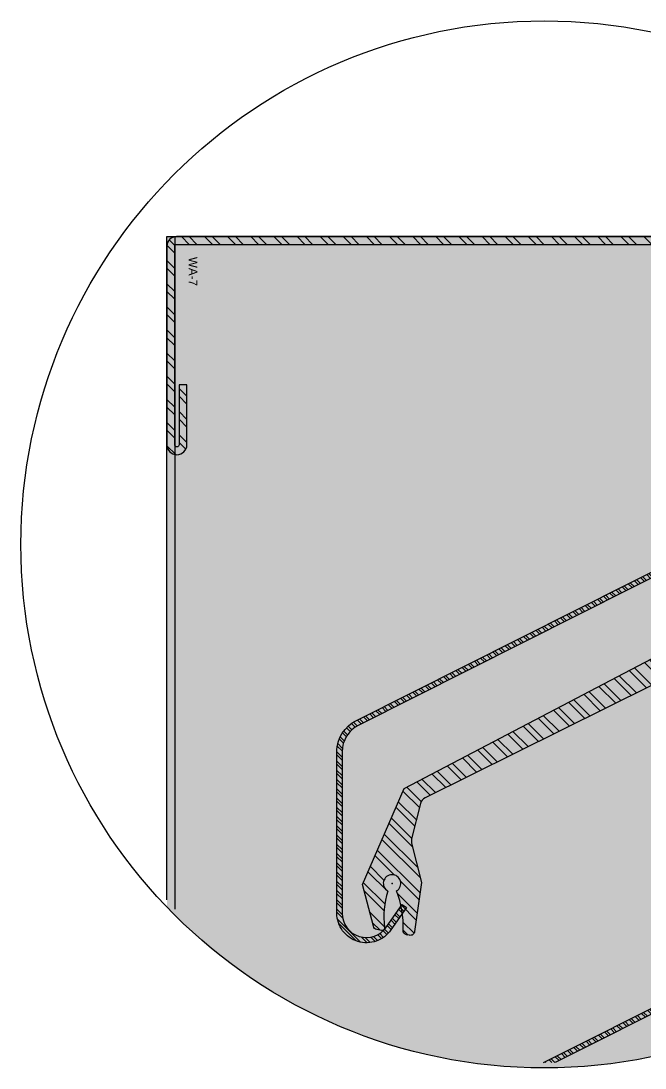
# Model space of a CAD drawing. Header units: millimetres. Extents: x -244126 to 368105, y -173968 to 259060.
# Drawn here: x 43764.5 to 43836.1, y 48435.2 to 48555.2 of the extents above; entities that cross this region are included whole.
import ezdxf
from ezdxf.xclip import XClip

# ---------------------------------------------------------------- set-up
doc = ezdxf.new("R2010")
doc.units = ezdxf.units.MM
doc.header["$MEASUREMENT"] = 0
doc.header["$XCLIPFRAME"] = 0
doc.linetypes.add('HIDDEN', pattern=[9.524999999999999, 6.35, -3.175])
for name, color, linetype in [('000 - H A T C H', 8, 'Continuous'), ('000 - SYMBOL CON', 1, 'Continuous'), ('001 - ASCESSORIES', 1, 'Continuous'), ('A03_SUN LOUVER', 7, 'Continuous')]:
    doc.layers.add(name, color=color, linetype=linetype)
doc.styles.add('Cetury Gothic', font='GOTHIC.TTF')

# ---------------------------------------------------------------- blocks, each defined once
blk = doc.blocks.new('*U2923')
at = {"layer": '001 - ASCESSORIES', "color": 0}
for points in [[(55, 0), (-19.99999999999999, 0), (-19.99999999999991, 2300.000000000007), (55.00000000000007, 2300.000000000007)], [(-19.99999999999991, 2300.000000000007), (-19.09999999999992, 2300.000000000007), (-19.09999999999999, 0), (-19.99999999999999, 0)], [(54.10000000000001, 0), (55, 0), (55.00000000000007, 2300.000000000007), (54.10000000000008, 2300.000000000007)]]:
    blk.add_lwpolyline(points, close=True, dxfattribs=at)
blk = doc.blocks.new('000 - ASSCESSORIES_FAMELINE_AL.WALL_ANGLE_WA-25x100x0.9mm._CUT_VIEW')
at = {"layer": '000 - H A T C H'}
h = blk.add_hatch(dxfattribs=at)
h.set_pattern_fill('ANSI32', color=8, scale=5)
h.set_pattern_definition([(45, (9126.765496107295, -47348.39203373419), (-1.325825214724777, 1.325825214724777), []), (45, (9127.649379582295, -47348.39203373419), (-1.325825214724777, 1.325825214724777), [])])
edge = h.paths.add_edge_path()
edge.add_arc((-18.89999999999236, -1.100000000007642), 0.2000000000061846, 89.99999999947892, 179.9999999994784, ccw=False)
edge.add_line((-18.89999999999054, -0.9000000000014552), (0, -0.9000000000014552))
edge.add_line((0, -0.9000000000014552), (0, 0))
edge.add_line((0, 0), (-18.89999999999054, 0))
edge.add_arc((-18.89999999999236, -1.10000000000764), 1.10000000000764, 89.99999999990526, 179.9999999999053)
edge.add_line((-20, -1.100000000005821), (-20, -73.89999999999418))
edge.add_arc((-18.89999999999236, -73.89999999999236), 1.10000000000764, 180.0000000000948, 270.0000000000948)
edge.add_line((-18.89999999999054, -75), (3.849999999983993, -75))
edge.add_arc((3.849999999983995, -73.84999999999854), 1.150000000001455, 270, 450)
edge.add_line((3.849999999983995, -72.69999999999709), (-3.000000000003636, -72.69999999999709))
edge.add_line((-3.000000000003636, -72.69999999999709), (-3.000000000003636, -73.59999999999854))
edge.add_line((-3.000000000003636, -73.59999999999854), (2.899999999994181, -73.59999999999854))
edge.add_line((2.899999999994181, -73.59999999999854), (3.849999999980357, -73.59999999999127))
edge.add_arc((3.849999999980357, -73.8499999999949), 0.250000000003638, -90, 90, ccw=False)
edge.add_line((3.849999999980357, -74.09999999999854), (-18.89999999999054, -74.09999999999854))
edge.add_arc((-18.89999999999236, -73.89999999999236), 0.2000000000061846, 180.0000000005211, 270.0000000005211, ccw=False)
edge.add_line((-19.09999999999854, -73.89999999999418), (-19.09999999999854, -6.594370931306912))
edge.add_line((-19.09999999999854, -6.594370931306912), (-19.09999999999854, -1.100000000005821))
at = {"layer": '001 - ASCESSORIES', "color": 0}
blk.add_lwpolyline([(-19.09999999999854, -1.100000000005821, -0.41421356237309), (-18.89999999999054, -0.9000000000014552), (0, -0.9000000000014552), (0, 0), (-18.89999999999054, 0, 0.4142135623730951), (-20, -1.100000000005821), (-20, -73.89999999999418, 0.4142135623730951), (-18.89999999999054, -75), (3.849999999983995, -75, 1), (3.849999999983995, -72.69999999999709), (-3.000000000003636, -72.69999999999709), (-3.000000000003636, -73.59999999999854), (2.899999999994181, -73.59999999999854), (3.849999999980357, -73.59999999999127, -1), (3.849999999980357, -74.09999999999854), (-18.89999999999054, -74.09999999999854, -0.4142135623730951), (-19.09999999999854, -73.89999999999418), (-19.09999999999854, -6.594370931306912)], format="xyb", close=True, dxfattribs=at)
at = {"layer": 'Defpoints', "color": 2, "insert": (-16.00098171533682, -71.49342228018213, -7.182704372127091), "char_height": 1, "width": 59.68444922580751, "attachment_point": 2, "style": 'Cetury Gothic'}
blk.add_mtext('{\\C150;WA-7}', dxfattribs=at)
blk = doc.blocks.new('000 - FAMELINE_AL.SUN_LV_70Z_CUT_VIEW')
at = {"layer": '000 - H A T C H'}
h = blk.add_hatch(dxfattribs=at)
h.set_pattern_fill('ANSI32', color=8, scale=2)
h.set_pattern_definition([(45, (0, 0), (-0.5303300858899107, 0.5303300858899107), []), (45, (0.35355339, 0), (-0.5303300858899107, 0.5303300858899107), [])])
edge = h.paths.add_edge_path()
edge.add_arc((-41.71909435685664, 63.80189602588693), 3.399999999999986, 359.7688178317894, 500.7773137959305)
edge.add_line((-44.35305455737182, 65.95183873724041), (-46.44665398359939, 63.3869064088849))
edge.add_line((-46.44665398359939, 63.3869064088849), (-45.98183747762232, 63.00750475393761))
edge.add_line((-45.98183747762232, 63.00750475393761), (-43.88823805138236, 65.57243708230635))
edge.add_arc((-41.71909435685045, 63.8018960258951), 2.799999999993822, -0.25475025521330963, 140.7773137957614, ccw=False)
edge.add_line((-38.91912203336574, 63.78944662088733), (-38.9191220333887, 44.01972320168352))
edge.add_arc((-34.9191220333887, 44.01972320168352), 4, 180, 244.3295045191594)
edge.add_line((-36.6519020997646, 40.41452234159676), (0.8728362579277018, 21.54602793816775))
edge.add_arc((-0.6000267984897698, 18.4816072070802), 3.400000000011559, 1.3181988833821379e-10, 64.32950451929122, ccw=False)
edge.add_line((2.799973201521789, 18.48160720708802), (2.799973201515968, -0.01085875736750097))
edge.add_arc((-1.672240363737032e-06, -4.791312291807515e-06), 2.799995911112356, 214.4412264402325, 359.7778968172909, ccw=False)
edge.add_line((-2.309177256072871, -1.58357203815649), (-4.075200694191153, 0.9916572906804504))
edge.add_line((-4.075200694191153, 0.9916572906804504), (-4.570024391912739, 0.6523204253608128))
edge.add_line((-4.570024391912739, 0.6523204253608128), (-2.804000953798055, -1.922908903484404))
edge.add_arc((1.343924971308752e-13, -6.008527009271347e-13), 3.399999999999771, 214.4412879448393, 359.7725146033154)
edge.add_line((3.399973201521789, -0.01349921971996082), (3.399973201521789, 18.48160720708802))
edge.add_arc((-0.600026798489675, 18.48160720708033), 4.000000000011464, 1.101744141655805e-10, 64.32950451926962)
edge.add_line((1.132753267884254, 22.08680806718075), (-36.39198508980822, 40.95530247060977))
edge.add_arc((-34.9191220333887, 44.01972320168352), 3.400000000000007, 180, 244.3295045191593, ccw=False)
edge.add_line((-38.3191220333887, 44.01972320168352), (-38.31912203338288, 63.78817741812782))
at = {"layer": 'A03_SUN LOUVER', "color": 0}
blk.add_lwpolyline([(-38.31912203339264, 63.78817743708649, 0.706785714724799), (-44.35305455737182, 65.95183873724041), (-46.44665398359939, 63.3869064088849), (-45.98183747762232, 63.00750475393761), (-43.88823805138236, 65.57243708230635, -0.7069399320194617), (-38.91912203336574, 63.78944662088733), (-38.9191220333887, 44.01972320168352, 0.2883019779868358), (-36.6519020997646, 40.41452234159676), (0.8728362579277018, 21.54602793816775, -0.2883019779868358), (2.799973201521789, 18.48160720708802), (2.799973201515968, -0.01085875736750097, -0.7354915496662431), (-2.309177256072871, -1.58357203815649), (-4.075200694191153, 0.9916572906804504), (-4.570024391912739, 0.6523204253608128), (-2.804000953798055, -1.922908903484404, 0.7354549486294412), (3.399973201521789, -0.01349921971996082), (3.399973201521789, 18.48160720708802, 0.2883019779868358), (1.132753267884254, 22.08680806718075), (-36.39198508980822, 40.95530247060977, -0.2883019779868358), (-38.3191220333887, 44.01972320168352), (-38.31912203338288, 63.78817741812782)], format="xyb", dxfattribs=at)
blk = doc.blocks.new('000 - ASSCESSORIES_FAMELINE_AL.FLEX_BK_FOR_70Z_[70Z-BK]_CUT_VIEW')
at = {"layer": '000 - H A T C H'}
h = blk.add_hatch(dxfattribs=at)
h.set_pattern_fill('ANSI32', color=8, scale=0.005)
h.set_pattern_definition([(45, (9.087006977919415, -46.378), (-0.001325825214724777, 0.001325825214724777), []), (45, (9.087890861394415, -46.378), (-0.001325825214724777, 0.001325825214724777), [])])
edge = h.paths.add_edge_path()
edge.add_line((-0.01277954649654411, -0.00975276040116313), (-0.01297954649656303, -0.009952760401567673))
edge.add_line((-0.01297954649656141, -0.009952760401567673), (-0.01317954649658215, -0.00975276040116313))
edge.add_line((-0.01317954649658226, -0.00975276040116313), (-0.013379546496603, -0.009952760401567673))
edge.add_line((-0.01337954649660311, -0.009952760401567673), (-0.01357954649662385, -0.00975276040116313))
edge.add_line((-0.01357954649662396, -0.00975276040116313), (-0.0137795464966447, -0.009952760401567673))
edge.add_line((-0.01377954649664481, -0.009952760401567673), (-0.01397954649666919, -0.00975276040116313))
edge.add_line((-0.01397954649666922, -0.00975276040116313), (-0.01417954649669177, -0.009952760401567673))
edge.add_line((-0.01417954649669184, -0.009952760401567673), (-0.01437954649671258, -0.00975276040116313))
edge.add_line((-0.01437954649671269, -0.00975276040116313), (-0.01457954649673343, -0.009952760401567673))
edge.add_line((-0.01457954649673354, -0.009952760401567673), (-0.01477954649675428, -0.00975276040116313))
edge.add_line((-0.01477954649675439, -0.00975276040116313), (-0.01497954649677513, -0.009952760401567673))
edge.add_line((-0.01497954649677524, -0.009952760401567673), (-0.01517954649679416, -0.00975276040116313))
edge.add_line((-0.01517954649679432, -0.00975276040116313), (-0.01537954649681505, -0.009952760401567673))
edge.add_line((-0.01537954649681517, -0.009952760401567673), (-0.0155795464968359, -0.00975276040116313))
edge.add_line((-0.01557954649683602, -0.00975276040116313), (-0.01577954649685675, -0.009952760401567673))
edge.add_line((-0.01577954649685687, -0.009952760401567673), (-0.0159795464968776, -0.00975276040116313))
edge.add_line((-0.01597954649687772, -0.00975276040116313), (-0.01617954649689663, -0.009952760401567673))
edge.add_line((-0.01617954649689501, -0.009952760401567673), (-0.01637954649691575, -0.00975276040116313))
edge.add_line((-0.01637954649691586, -0.00975276040116313), (-0.0165795464969366, -0.009952760401567673))
edge.add_line((-0.01657954649693671, -0.009952760401567673), (-0.01677954649695745, -0.00975276040116313))
edge.add_line((-0.01677954649695756, -0.00975276040116313), (-0.0169795464969783, -0.009952760401567673))
edge.add_line((-0.01697954649697841, -0.009952760401567673), (-0.01717954649700279, -0.00975276040116313))
edge.add_line((-0.01717954649700282, -0.00975276040116313), (-0.01737954649702537, -0.009952760401567673))
edge.add_line((-0.01737954649702544, -0.009952760401567673), (-0.01757954649704618, -0.00975276040116313))
edge.add_line((-0.01757954649704629, -0.00975276040116313), (-0.01777954649706703, -0.009952760401567673))
edge.add_line((-0.01777954649706714, -0.009952760401567673), (-0.01797954649708788, -0.00975276040116313))
edge.add_line((-0.01797954649708799, -0.00975276040116313), (-0.01817954649710873, -0.009952760401567673))
edge.add_line((-0.01817954649710884, -0.009952760401567673), (-0.01837954649712776, -0.00975276040116313))
edge.add_line((-0.01837954649712792, -0.00975276040116313), (-0.01857954649714865, -0.009952760401567673))
edge.add_line((-0.01857954649714877, -0.009952760401567673), (-0.0187795464971695, -0.00975276040116313))
edge.add_line((-0.01877954649716962, -0.00975276040116313), (-0.01897954649719035, -0.009952760401567673))
edge.add_line((-0.01897954649719047, -0.009952760401567673), (-0.0191795464972112, -0.00975276040116313))
edge.add_line((-0.01917954649721132, -0.00975276040116313), (-0.01937954649723024, -0.009952760401567673))
edge.add_line((-0.01937954649722862, -0.009952760401567673), (-0.01957954649724935, -0.00975276040116313))
edge.add_line((-0.01957954649724947, -0.00975276040116313), (-0.0197795464972702, -0.009952760401567673))
edge.add_line((-0.01977954649727032, -0.009952760401567673), (-0.01997954649729105, -0.00975276040116313))
edge.add_line((-0.01997954649729117, -0.00975276040116313), (-0.0201795464973119, -0.009952760401567673))
edge.add_line((-0.02017954649731202, -0.009952760401567673), (-0.02037954649733639, -0.00975276040116313))
edge.add_line((-0.02037954649733642, -0.00975276040116313), (-0.02057954649735898, -0.009952760401567673))
edge.add_line((-0.02057954649735905, -0.009952760401567673), (-0.02077954649737978, -0.00975276040116313))
edge.add_line((-0.0207795464973799, -0.00975276040116313), (-0.02097954649740063, -0.009952760401567673))
edge.add_line((-0.02097954649740075, -0.009952760401567673), (-0.02117954649742148, -0.00975276040116313))
edge.add_line((-0.0211795464974216, -0.00975276040116313), (-0.02137954649744233, -0.009952760401567673))
edge.add_line((-0.02137954649744245, -0.009952760401567673), (-0.02157954649746137, -0.00975276040116313))
edge.add_line((-0.02157954649746152, -0.00975276040116313), (-0.02177954649748226, -0.009952760401567673))
edge.add_line((-0.02177954649748237, -0.009952760401567673), (-0.02197954649750311, -0.00975276040116313))
edge.add_line((-0.02197954649750322, -0.00975276040116313), (-0.02217954649752396, -0.009952760401567673))
edge.add_line((-0.02217954649752407, -0.009952760401567673), (-0.02237954649754481, -0.00975276040116313))
edge.add_line((-0.02237954649754492, -0.00975276040116313), (-0.02257954649756384, -0.009952760401567673))
edge.add_line((-0.02257954649756222, -0.009952760401567673), (-0.02277954649758296, -0.00975276040116313))
edge.add_line((-0.02277954649758307, -0.00975276040116313), (-0.02297954649760381, -0.009952760401567673))
edge.add_line((-0.02297954649760392, -0.009952760401567673), (-0.02317954649762466, -0.00975276040116313))
edge.add_line((-0.02317954649762477, -0.00975276040116313), (-0.02337954649764551, -0.009952760401567673))
edge.add_line((-0.02337954649764562, -0.009952760401567673), (-0.02357954649767, -0.00975276040116313))
edge.add_line((-0.02357954649767002, -0.00975276040116313), (-0.02377954649769258, -0.009952760401567673))
edge.add_line((-0.02377954649769265, -0.009952760401567673), (-0.02397954649771339, -0.00975276040116313))
edge.add_line((-0.0239795464977135, -0.00975276040116313), (-0.02417954649774151, -0.009952760401567673))
edge.add_line((-0.02417954649774146, -0.009952760401567673), (-0.02437954649775492, -0.00975276040116313))
edge.add_line((-0.0243795464977552, -0.00975276040116313), (-0.02457954649778321, -0.009952760401567673))
edge.add_line((-0.02457954649778316, -0.009952760401567673), (-0.02477954649780389, -0.00975276040116313))
edge.add_line((-0.02477954649780401, -0.00975276040116313), (-0.02497954649782474, -0.009952760401567673))
edge.add_line((-0.02497954649782486, -0.009952760401567673), (-0.02517954649784377, -0.00975276040116313))
edge.add_line((-0.02517954649784393, -0.00975276040116313), (-0.02537954649786467, -0.009952760401567673))
edge.add_line((-0.02537954649786478, -0.009952760401567673), (-0.02557954649788552, -0.00975276040116313))
edge.add_line((-0.02557954649788563, -0.00975276040116313), (-0.02577954649790637, -0.009952760401567673))
edge.add_line((-0.02577954649790648, -0.009952760401567673), (-0.02597954649792722, -0.00975276040116313))
edge.add_line((-0.02597954649792555, -0.00975276040116313), (-0.02617954649794447, -0.009952760401567673))
edge.add_line((-0.02617954649794463, -0.009952760401567673), (-0.02637954649796536, -0.00975276040116313))
edge.add_line((-0.02637954649796548, -0.00975276040116313), (-0.02657954649798621, -0.009952760401567673))
edge.add_line((-0.02657954649798633, -0.009952760401567673), (-0.02677954649800706, -0.00975276040116313))
edge.add_line((-0.02677954649800718, -0.00975276040116313), (-0.02697954649802974, -0.009952760401567673))
edge.add_line((-0.0269795464980298, -0.009952760401567673), (-0.02717954649805418, -0.00975276040116313))
edge.add_line((-0.02717954649805421, -0.00975276040116313), (-0.02737954649807494, -0.009952760401567673))
edge.add_line((-0.02737954649807506, -0.009952760401567673), (-0.02757954649809579, -0.00975276040116313))
edge.add_line((-0.02757954649809591, -0.00975276040116313), (-0.02967954649830546, -0.00975276040116313))
edge.add_line((-0.02967954649830595, -0.00975276040116313), (-0.02967954649830595, -0.005952760400752766))
edge.add_line((-0.02967954649830595, -0.005952760400752766), (-0.05031824556958587, 0.03563496930928506))
edge.add_arc((-0.05121400561373868, 0.03519043141033507), 0.001000000000151382, 26.39377746178776, 75.8219355794282)
edge.add_line((-0.05096906939608736, 0.03615997060479259), (-0.05502790629977783, 0.03718536098029273))
edge.add_arc((-0.0552728425175335, 0.03621582178585214), 0.001000000000162513, 75.82193557346436, 104.1780643993373)
edge.add_line((-0.05551777873482955, 0.03718536098040914), (-0.06002284251777767, 0.03604723960325629))
edge.add_line((-0.06002284251777645, 0.03604723960325629), (-0.06566181365886668, 0.03683974531472614))
edge.add_arc((-0.06559222710857426, 0.03733487934893276), 0.0004999999998133708, 168.4409523074406, 262.0000000186345, ccw=False)
edge.add_line((-0.06608208646855651, 0.03743506820683962), (-0.06601507415376996, 0.0377627155153312))
edge.add_arc((-0.06552521479402351, 0.03766252665701586), 0.0004999999996624719, 87.06799968467601, 168.4409522554503, ccw=False)
edge.add_arc((-0.06495843581486405, 0.04872858665620328), 0.01058056507243212, 267.06799962155, 291.9915223716762)
edge.add_arc((-0.0601375721881432, 0.03943023958709091), 0.001000000000519413, 210.8217160004619, 511.7252351100696)
edge.add_arc((-0.06392995079279906, 0.03099271075333121), 0.009374857828702345, 71.90549630057217, 97.73897321563683)
edge.add_arc((-0.06523276939259937, 0.0405794483473656), 0.0002999999997556577, 168.4409523378007, 277.73897327017005, ccw=False)
edge.add_line((-0.06552668500849279, 0.04063956166192639), (-0.06541458793621961, 0.04118764456461924))
edge.add_arc((-0.06492472857595288, 0.04108745570658101), 0.0005000000001152923, 105.0000000089477, 168.4409522992529, ccw=False)
edge.add_line((-0.06505413809860983, 0.0415704186198198), (-0.06025266056207801, 0.0428301757283478))
edge.add_line((-0.06025266056207812, 0.0428301757283478), (-0.0492526605609267, 0.03804723960366374))
edge.add_line((-0.04925266056092603, 0.03804723960366374), (-0.02567954649789006, -0.006952760400956493))
edge.add_line((-0.02567954649789073, -0.006952760400956493), (-0.01187954649644718, -0.006952760400956493))
edge.add_line((-0.01187954649644674, -0.006952760400956493), (-0.002662942001011132, 0.002656586377350152))
edge.add_arc((-0.002304552747116162, 0.002307935918011594), 0.0005000000001045974, 59.98307022082429, 135.7891445572969, ccw=False)
edge.add_line((-0.002054424811218425, 0.002740874730996268), (0.002599041332761615, -0.0006066714323025623))
edge.add_arc((0.002423851587606052, -0.0008502049067118378), 0.0002999999999414777, -53.13000000248172, 54.27003670094422, ccw=False)
edge.add_line((0.002603852016303421, -0.001090204585118215), (0.0003817467584736676, -0.002756789730629123))
edge.add_arc((0.0002017463293952915, -0.002516790052546014), 0.0002999999999117129, 212.0053832946578, 306.8700000934011, ccw=False)
edge.add_line((-5.265316149127841e-05, -0.002675789734887246), (-0.002137095849296046, 0.0006593185663730881))
edge.add_arc((-0.002391495340415162, 0.0005003188842422901), 0.0003000000000012833, 32.00538323809544, 145.4914770709103)
edge.add_line((-0.002638707917848038, 0.0006702775308511377), (-0.007879546496031722, -0.006952760400956493))
edge.add_line((-0.007879546496033285, -0.006952760400956493), (-0.007879546496033285, -0.00975276040116313))
edge.add_line((-0.007879546496033285, -0.00975276040116313), (-0.00997954649625011, -0.00975276040116313))
edge.add_line((-0.009979546496248659, -0.00975276040116313), (-0.01017954649626939, -0.009952760401567673))
edge.add_line((-0.01017954649626951, -0.009952760401567673), (-0.01037954649629024, -0.00975276040116313))
edge.add_line((-0.01037954649629036, -0.00975276040116313), (-0.0105795464963111, -0.009952760401567673))
edge.add_line((-0.01057954649631121, -0.009952760401567673), (-0.01077954649633558, -0.00975276040116313))
edge.add_line((-0.01077954649633561, -0.00975276040116313), (-0.01097954649635817, -0.009952760401567673))
edge.add_line((-0.01097954649635824, -0.009952760401567673), (-0.01117954649637897, -0.00975276040116313))
edge.add_line((-0.01117954649637909, -0.00975276040116313), (-0.01137954649639982, -0.009952760401567673))
edge.add_line((-0.01137954649639994, -0.009952760401567673), (-0.01157954649642067, -0.00975276040116313))
edge.add_line((-0.01157954649642079, -0.00975276040116313), (-0.01177954649644153, -0.009952760401567673))
edge.add_line((-0.01177954649644164, -0.009952760401567673), (-0.01197954649646056, -0.00975276040116313))
edge.add_line((-0.01197954649646071, -0.00975276040116313), (-0.01217954649648145, -0.009952760401567673))
edge.add_line((-0.01217954649648156, -0.009952760401567673), (-0.0123795464965023, -0.00975276040116313))
edge.add_line((-0.01237954649650241, -0.00975276040116313), (-0.01257954649652315, -0.009952760401567673))
edge.add_line((-0.01257954649652326, -0.009952760401567673), (-0.012779546496544, -0.00975276040116313))
at = {"layer": '001 - ASCESSORIES', "color": 0, "linetype": 'ByBlock'}
blk.add_lwpolyline([(-0.01277954649654411, -0.00975276040116313), (-0.01297954649656141, -0.009952760401567673), (-0.01317954649658226, -0.00975276040116313), (-0.01337954649660311, -0.009952760401567673), (-0.01357954649662396, -0.00975276040116313), (-0.01377954649664481, -0.009952760401567673), (-0.01397954649666922, -0.00975276040116313), (-0.01417954649669184, -0.009952760401567673), (-0.01437954649671269, -0.00975276040116313), (-0.01457954649673354, -0.009952760401567673), (-0.01477954649675439, -0.00975276040116313), (-0.01497954649677524, -0.009952760401567673), (-0.01517954649679432, -0.00975276040116313), (-0.01537954649681517, -0.009952760401567673), (-0.01557954649683602, -0.00975276040116313), (-0.01577954649685687, -0.009952760401567673), (-0.01597954649687772, -0.00975276040116313), (-0.01617954649689501, -0.009952760401567673), (-0.01637954649691586, -0.00975276040116313), (-0.01657954649693671, -0.009952760401567673), (-0.01677954649695756, -0.00975276040116313), (-0.01697954649697841, -0.009952760401567673), (-0.01717954649700282, -0.00975276040116313), (-0.01737954649702544, -0.009952760401567673), (-0.01757954649704629, -0.00975276040116313), (-0.01777954649706714, -0.009952760401567673), (-0.01797954649708799, -0.00975276040116313), (-0.01817954649710884, -0.009952760401567673), (-0.01837954649712792, -0.00975276040116313), (-0.01857954649714877, -0.009952760401567673), (-0.01877954649716962, -0.00975276040116313), (-0.01897954649719047, -0.009952760401567673), (-0.01917954649721132, -0.00975276040116313), (-0.01937954649722862, -0.009952760401567673), (-0.01957954649724947, -0.00975276040116313), (-0.01977954649727032, -0.009952760401567673), (-0.01997954649729117, -0.00975276040116313), (-0.02017954649731202, -0.009952760401567673), (-0.02037954649733642, -0.00975276040116313), (-0.02057954649735905, -0.009952760401567673), (-0.0207795464973799, -0.00975276040116313), (-0.02097954649740075, -0.009952760401567673), (-0.0211795464974216, -0.00975276040116313), (-0.02137954649744245, -0.009952760401567673), (-0.02157954649746152, -0.00975276040116313), (-0.02177954649748237, -0.009952760401567673), (-0.02197954649750322, -0.00975276040116313), (-0.02217954649752407, -0.009952760401567673), (-0.02237954649754492, -0.00975276040116313), (-0.02257954649756222, -0.009952760401567673), (-0.02277954649758307, -0.00975276040116313), (-0.02297954649760392, -0.009952760401567673), (-0.02317954649762477, -0.00975276040116313), (-0.02337954649764562, -0.009952760401567673), (-0.02357954649767002, -0.00975276040116313), (-0.02377954649769265, -0.009952760401567673), (-0.0239795464977135, -0.00975276040116313), (-0.02417954649774146, -0.009952760401567673), (-0.0243795464977552, -0.00975276040116313), (-0.02457954649778316, -0.009952760401567673), (-0.02477954649780401, -0.00975276040116313), (-0.02497954649782486, -0.009952760401567673), (-0.02517954649784393, -0.00975276040116313), (-0.02537954649786478, -0.009952760401567673), (-0.02557954649788563, -0.00975276040116313), (-0.02577954649790648, -0.009952760401567673), (-0.02597954649792555, -0.00975276040116313), (-0.02617954649794463, -0.009952760401567673), (-0.02637954649796548, -0.00975276040116313), (-0.02657954649798633, -0.009952760401567673), (-0.02677954649800718, -0.00975276040116313), (-0.0269795464980298, -0.009952760401567673), (-0.02717954649805421, -0.00975276040116313), (-0.02737954649807506, -0.009952760401567673), (-0.02757954649809591, -0.00975276040116313), (-0.02967954649830595, -0.00975276040116313), (-0.02967954649830595, -0.005952760400752766), (-0.05031824556958497, 0.03563496930928522, 0.2190783415382473), (-0.05096906939608736, 0.03615997060479259), (-0.05502790629977738, 0.03718536098029546, 0.1243621950703983), (-0.05551777873482955, 0.03718536098040914), (-0.06002284251777645, 0.03604723960325629), (-0.06566181365886692, 0.03683974531472956, -0.4325265089640832), (-0.06608208646855651, 0.03743506820683962), (-0.0660150741537695, 0.03776271551533483, -0.370769381718523), (-0.06549963943015769, 0.03816187212903088, 0.109180126670583), (-0.06099633795153814, 0.03891787119944468, 3.791782085139564), (-0.06101825826210572, 0.03990393995670871, 0.1131996429191804), (-0.06519237132275713, 0.04028218079816526, -0.51668024221595), (-0.06552668500849279, 0.04063956166192639), (-0.06541458793621935, 0.04118764456462287, -0.2841073530842382), (-0.06505413809860983, 0.0415704186198198), (-0.06025266056207812, 0.0428301757283478), (-0.04925266056092603, 0.03804723960366374), (-0.02567954649789073, -0.006952760400956493), (-0.01187954649644674, -0.006952760400956493), (-0.002662942001011359, 0.002656586377348447, -0.343381406372472), (-0.002054424811218425, 0.002740874730996268), (0.002599041332763008, -0.0006066714323011979, -0.5062323687275436), (0.002603852016303421, -0.001090204585118215), (0.0003817467584728007, -0.002756789730625542, -0.4393056243868863), (-5.265316149127841e-05, -0.002675789734887246), (-0.002137095849295889, 0.0006593185663774648, 0.5400558432090684), (-0.002638707917848038, 0.0006702775308511377), (-0.007879546496033285, -0.006952760400956493), (-0.007879546496033285, -0.00975276040116313), (-0.009979546496248659, -0.00975276040116313), (-0.01017954649626951, -0.009952760401567673), (-0.01037954649629036, -0.00975276040116313), (-0.01057954649631121, -0.009952760401567673), (-0.01077954649633561, -0.00975276040116313), (-0.01097954649635824, -0.009952760401567673), (-0.01117954649637909, -0.00975276040116313), (-0.01137954649639994, -0.009952760401567673), (-0.01157954649642079, -0.00975276040116313), (-0.01177954649644164, -0.009952760401567673), (-0.01197954649646071, -0.00975276040116313), (-0.01217954649648156, -0.009952760401567673), (-0.01237954649650241, -0.00975276040116313), (-0.01257954649652326, -0.009952760401567673)], format="xyb", close=True, dxfattribs=at)
at = {"layer": '001 - ASCESSORIES', "color": 0}
for p in [(-0.06013757218862992, 0.03943023958709801), (6.834375005482229e-06, 7.105427357601002e-15)]:
    blk.add_point(p, dxfattribs=at)
at = {"layer": 'Defpoints', "color": 250, "linetype": 'HIDDEN', "ltscale": 0.5}
blk.add_line((-0.01877954649716784, -0.000752955738271055), (-0.01877954649716784, -0.01315256506364193), dxfattribs=at)
blk = doc.blocks.new('*U2958')
at = {"layer": '001 - ASCESSORIES', "color": 2, "xscale": 1000, "yscale": 1000, "zscale": 1000}
for p in [(-1064, 9.75276040116296), (-1014, 9.75276040116296), (-964, 9.75276040116296), (-914, 9.75276040116296), (-864, 9.75276040116296), (-814, 9.75276040116296), (-764, 9.75276040116296), (-714, 9.75276040116296), (-664, 9.75276040116296), (-614, 9.75276040116296), (-564, 9.75276040116296), (-514, 9.75276040116296), (-464, 9.75276040116296), (-414, 9.75276040116296), (-364, 9.75276040116296), (-314, 9.75276040116296), (-264, 9.75276040116296), (-214, 9.75276040116296), (-164, 9.75276040116296), (-114, 9.75276040116296), (-64, 9.75276040116296), (-14, 9.75276040116296), (36, 9.75276040116296), (86, 9.75276040116296), (136, 9.75276040116296), (186, 9.75276040116296), (236, 9.75276040116296), (286, 9.75276040116296), (336, 9.75276040116296), (386, 9.75276040116296), (436, 9.75276040116296), (486, 9.75276040116296), (536, 9.75276040116296), (586, 9.75276040116296), (636, 9.75276040116296), (686, 9.75276040116296), (736, 9.75276040116296), (786, 9.75276040116296), (836, 9.75276040116296), (886, 9.75276040116296), (936, 9.75276040116296), (986, 9.75276040116296), (1036, 9.75276040116296), (1086, 9.75276040116296), (1136, 9.75276040116296)]:
    blk.add_blockref('000 - ASSCESSORIES_FAMELINE_AL.FLEX_BK_FOR_70Z_[70Z-BK]_CUT_VIEW', p, dxfattribs=at)
at = {"layer": 'A03_SUN LOUVER', "color": 3, "xscale": -1, "rotation": 270}
for p in [(-1127.541270990422, 52.11176187917954), (-1077.541270990422, 52.11176187917954), (-1027.541270990422, 52.11176187917954), (-977.5412709904217, 52.11176187917954), (-927.5412709904217, 52.11176187917954), (-877.5412709904217, 52.11176187917954), (-827.5412709904217, 52.11176187917954), (-777.5412709904217, 52.11176187917954), (-727.5412709904217, 52.11176187917954), (-677.5412709904217, 52.11176187917954), (-627.5412709904217, 52.11176187917954), (-577.5412709904217, 52.11176187917954), (-527.5412709904217, 52.11176187917954), (-477.5412709904217, 52.11176187917954), (-427.5412709904217, 52.11176187917954), (-377.5412709904217, 52.11176187917954), (-327.5412709904217, 52.11176187917954), (-277.5412709904217, 52.11176187917954), (-227.5412709904217, 52.11176187917954), (-177.5412709904217, 52.11176187917954), (-127.5412709904217, 52.11176187917954), (-77.54127099042171, 52.11176187917954), (-27.54127099042171, 52.11176187917954), (22.45872900957829, 52.11176187917954), (72.45872900957829, 52.11176187917954), (122.4587290095783, 52.11176187917954), (172.4587290095783, 52.11176187917954), (222.4587290095783, 52.11176187917954), (272.4587290095783, 52.11176187917954), (322.4587290095783, 52.11176187917954), (372.4587290095783, 52.11176187917954), (422.4587290095783, 52.11176187917954), (472.4587290095783, 52.11176187917954), (522.4587290095783, 52.11176187917954), (572.4587290095783, 52.11176187917954), (622.4587290095783, 52.11176187917954), (672.4587290095783, 52.11176187917954), (722.4587290095783, 52.11176187917954), (772.4587290095783, 52.11176187917954), (822.4587290095783, 52.11176187917954), (872.4587290095783, 52.11176187917954), (922.4587290095783, 52.11176187917954), (972.4587290095783, 52.11176187917954), (1022.458729009578, 52.11176187917954), (1072.458729009578, 52.11176187917954)]:
    blk.add_blockref('000 - FAMELINE_AL.SUN_LV_70Z_CUT_VIEW', p, dxfattribs=at)
blk = doc.blocks.new('000 - FAMELINE_BUBBLE_TYP.DETAIL_AL.SUN_LV_70Z+FLEX_BRACKET_CUT_VIEW_TYPE_1')
at = {"layer": '000 - H A T C H'}
h = blk.add_hatch(dxfattribs=at)
h.set_pattern_fill('DOTS', color=8, scale=10)
h.set_pattern_definition([(0, (0, 0), (0.3125, 0.625), [0, -0.625])])
edge = h.paths.add_edge_path()
edge.add_arc((0, 0), 60.00000000000006, 223.8482216901544, 301.9259340175702)
edge.add_line((31.72935324138962, -50.92394469091232), (31.72935324138962, 35.28307804975358))
edge.add_line((31.72935324138962, 35.28307804975339), (-43.2706467586103, 35.28307804975339))
edge.add_line((-43.27064675861038, 35.28307804975339), (-43.27064675861038, -41.56502290498068))
at = {"layer": '000 - SYMBOL CON', "color": 2, "linetype": 'ByBlock'}
blk.add_circle((0, 0), 60, dxfattribs=at)
at = {"color": 1}
ref = blk.add_blockref('*U2923', (-23.27064675861038, -2264.716921950254), dxfattribs=at)
XClip(ref).set_block_clipping_path([(14.731756462209887, 2324.106208463112), (-1.6542540215014014, 2319.2948416715226), (-16.020997278108553, 2310.061896411513), (-27.20456521126107, 2297.1553709975924), (-34.2989316582607, 2281.6208753607425), (-36.72935324138962, 2264.716921950254), (-34.2989316582607, 2247.8129685397653), (-27.20456521126107, 2232.2784729029154), (-16.020997278108553, 2219.371947488995), (-1.6542540215014014, 2210.139002228985), (14.731756462209887, 2205.3276354373957), (31.809537054999964, 2205.3276354373957), (48.19554753871853, 2210.139002228985), (62.562290795318404, 2219.371947488995), (73.7458587284782, 2232.2784729029154), (80.84022517548146, 2247.8129685397653), (83.27064675861038, 2264.716921950254), (80.84022517548146, 2281.6208753607425), (73.7458587284782, 2297.1553709975924), (62.56229079532932, 2310.061896411513), (48.19554753871853, 2319.2948416715226), (31.809537054999964, 2324.106208463112)])
at = {"color": 2}
ref = blk.add_blockref('*U2958', (31.72935324138962, -1114.716921950247), dxfattribs=dict(at, rotation=90))
XClip(ref).set_block_clipping_path([(1174.1062084631121, 40.26824353779375), (1169.2948416715226, 56.65425402150504), (1160.0618964115129, 71.02099727811219), (1147.1553709975924, 82.20456521126471), (1131.6208753607425, 89.29893165826434), (1114.716921950254, 91.72935324139326), (1097.8129685397653, 89.29893165826434), (1082.2784729029154, 82.20456521126471), (1069.371947488995, 71.02099727811219), (1060.1390022289852, 56.65425402150504), (1055.3276354373957, 40.26824353779375), (1055.3276354373957, 23.190462945003674), (1060.1390022289852, 6.804452461285109), (1069.371947488995, -7.562290795314766), (1082.2784729029154, -18.74585872847456), (1097.8129685397653, -25.840225175477826), (1114.716921950254, -28.270646758606745), (1131.6208753607425, -25.840225175477826), (1147.1553709975924, -18.74585872847456), (1160.0618964115129, -7.56229079532568), (1169.2948416715226, 6.804452461285109), (1174.1062084631121, 23.190462945003674)])
at = {"layer": '001 - ASCESSORIES', "color": 4}
ref = blk.add_blockref('000 - ASSCESSORIES_FAMELINE_AL.WALL_ANGLE_WA-25x100x0.9mm._CUT_VIEW', (31.72935324138234, 15.28307804975339), dxfattribs=dict(at, rotation=270))
XClip(ref).set_block_clipping_path([(-44.10620846310485, -40.2682435377792), (-39.294841671515314, -56.65425402149049), (-30.061896411505586, -71.02099727809764), (-17.155370997585123, -82.20456521125016), (-1.6208753607352264, -89.29893165824978), (15.283078049753385, -91.7293532413787), (32.187031460242, -89.29893165824978), (47.721527097091894, -82.20456521125016), (60.628052511012356, -71.02099727809764), (69.86099777102208, -56.65425402149049), (74.67236456261162, -40.2682435377792), (74.67236456261162, -23.19046294498912), (69.86099777102208, -6.804452461270557), (60.628052511012356, 7.562290795329318), (47.721527097091894, 18.74585872848911), (32.187031460242, 25.840225175492378), (15.283078049753385, 28.270646758621297), (-1.6208753607352264, 25.840225175492378), (-17.155370997585123, 18.74585872848911), (-30.061896411505586, 7.562290795340232), (-39.294841671515314, -6.804452461270557), (-44.10620846310485, -23.19046294498912)])

msp = doc.modelspace()

# ---------------------------------------------------------------- block references
at = {"color": 3}
msp.add_blockref('000 - FAMELINE_BUBBLE_TYP.DETAIL_AL.SUN_LV_70Z+FLEX_BRACKET_CUT_VIEW_TYPE_1', (43824.51637819491, 48495.17285529031), dxfattribs=at)

doc.saveas('drawing.dxf')
